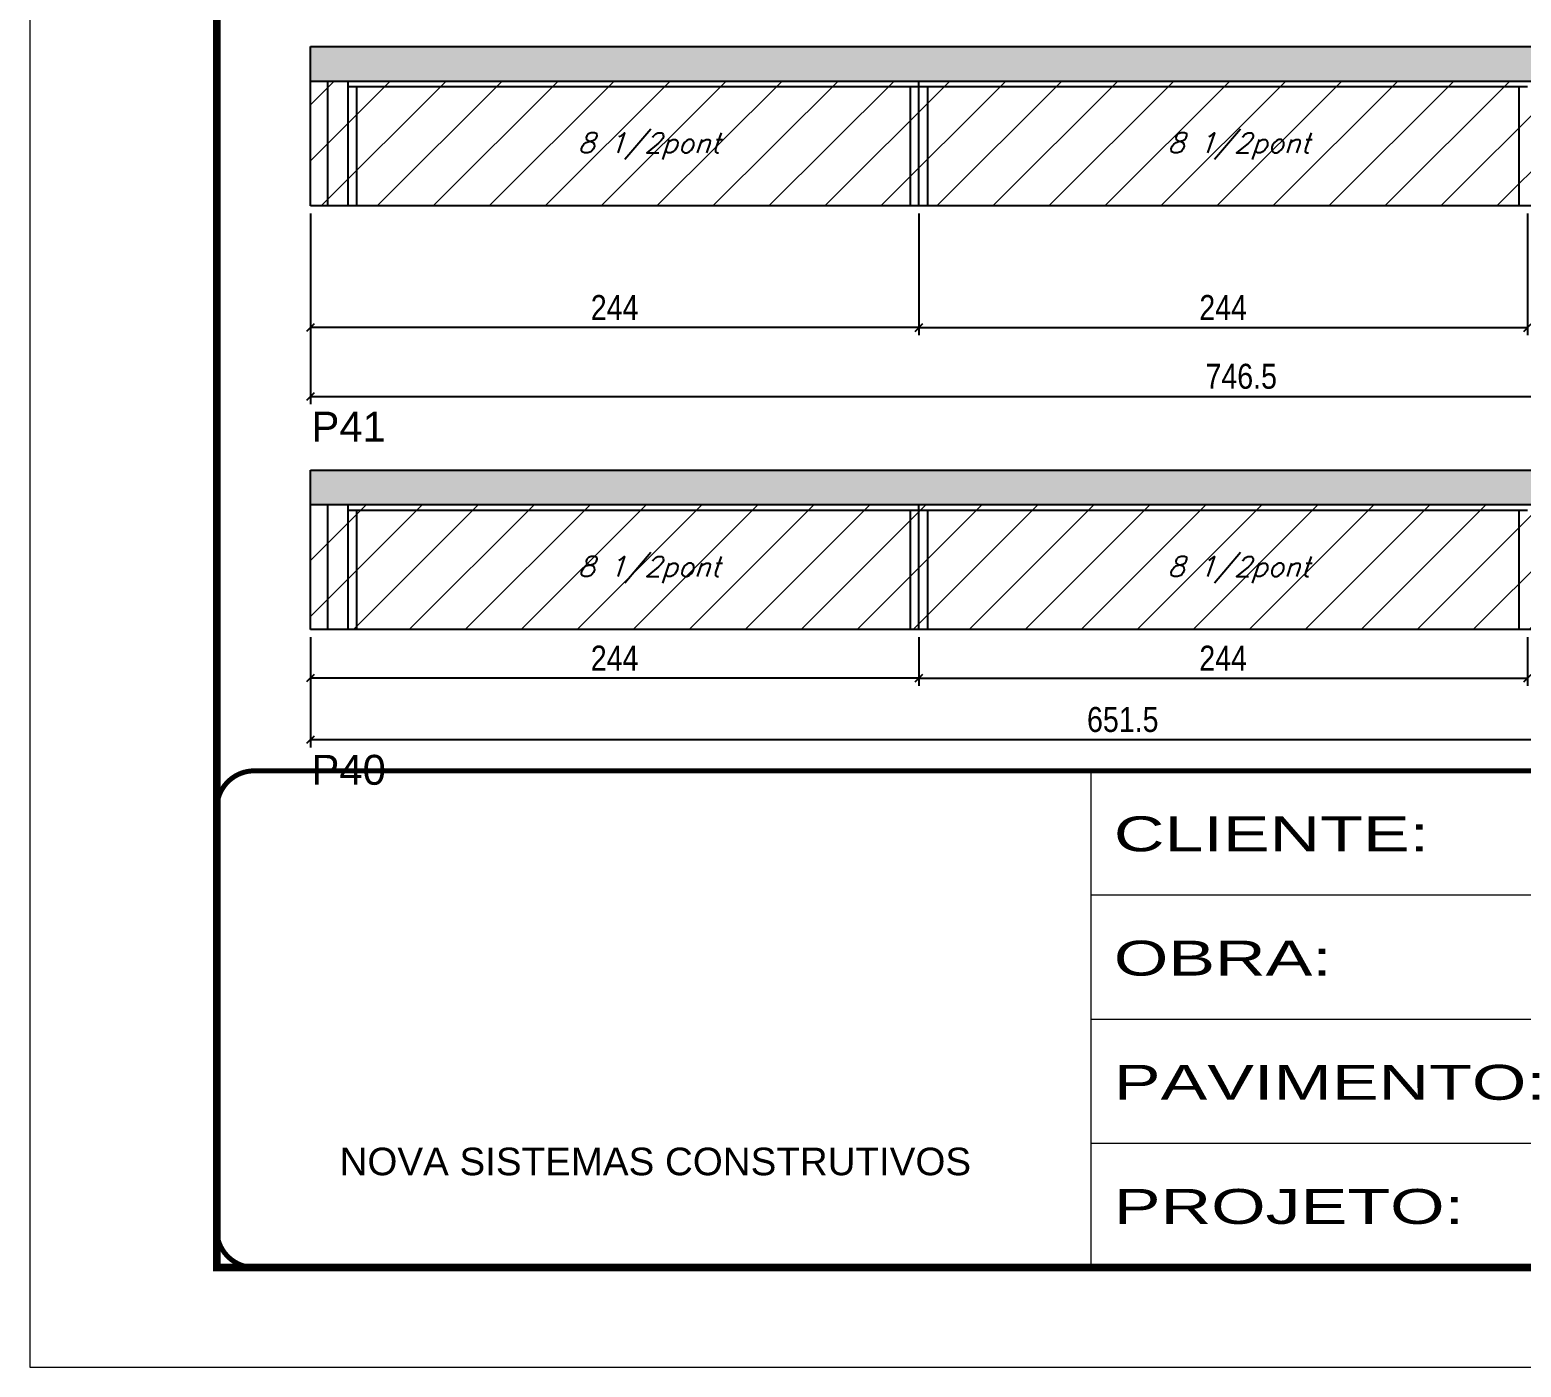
# Model space of a CAD drawing. Extents: x 3309 to 9563, y -2522 to 14608.
# Drawn here: x 4908 to 5506, y 12409 to 12946 of the extents above; entities that cross this region are included whole.
import ezdxf

# ---------------------------------------------------------------- set-up
doc = ezdxf.new("R2010")
doc.units = 0
doc.linetypes.add('CONTINUO', pattern=[0])
doc.linetypes.add('DASHED', pattern=[0.75, 0.5, -0.25])
for name, color, linetype in [('5', 5, 'Continuous'), ('COTA', 241, 'Continuous'), ('Painéis', 200, 'Continuous'), ('SARR_2.2x7', 40, 'Continuous'), ('SARR_3.5x7', 81, 'Continuous'), ('texto', 7, 'Continuous')]:
    doc.layers.add(name, color=color, linetype=linetype)
for name, color, linetype, lineweight in [('Folhas', 255, 'Continuous', 9), ('Hachura', 251, 'Continuous', 9), ('SARRAFO DE PRESSAO', 251, 'DASHED', 9)]:
    doc.layers.add(name, color=color, linetype=linetype, lineweight=lineweight)
doc.styles.add('ARIAL', font='arial.ttf')
doc.styles.add('COTA TECNICA', font='techl___.ttf', dxfattribs={"height": 10})
doc.styles.add('Romans', font='romans.shx')
doc.styles.get("Standard").update_dxf_attribs({"font": 'arial.ttf'})
doc.styles.add('Tecnologia', font='')
doc.styles.get('Tecnologia').set_extended_font_data('Forgotten Futurist')
doc.dimstyles.new('PAINEL', dxfattribs={"dimtxt": 10, "dimasz": 3, "dimexe": 3, "dimexo": 3, "dimgap": 3, "dimtad": 1, "dimdec": 1, "dimzin": 12, "dimdsep": 46, "dimtxsty": 'COTA TECNICA', "dimblk1": 'OBLIQUE', "dimblk2": 'OBLIQUE', "dimsah": 1, "dimcen": 0.9, "dimclrd": 4, "dimclre": 4, "dimclrt": 240, "dimadec": 1, "dimazin": 3, "dimtfac": 1, "dimtdec": 1, "dimtmove": 0, "dimatfit": 3, "dimfxl": 1, "dimtolj": 1, "dimtzin": 12, "dimarcsym": 0})

# ---------------------------------------------------------------- blocks, each defined once
blk = doc.blocks.new('9999999999')
at = {"color": 30, "linetype": 'CONTINUO'}
for p, q in [((98564.56, 34230.21), (98564.56, 34429.45)), ((98564.56, 34379.64), (99583.98, 34379.64)), ((98564.56, 34329.83), (99487.98, 34329.83)), ((98564.56, 34280.02), (99487.98, 34280.02))]:
    blk.add_line(p, q, dxfattribs=at)
at = {"color": 30, "linetype": 'CONTINUO', "const_width": 2}
blk.add_lwpolyline([(99583.98, 34230.21), (99583.98, 34414.45, 0.414214), (99568.98, 34429.45), (98228.98, 34429.45, 0.414214), (98213.98, 34414.45), (98213.98, 34245.21, 0.414214), (98228.98, 34230.21), (99583.98, 34230.21)], format="xyb", dxfattribs=at)
at = {"layer": 'Folhas'}
blk.add_lwpolyline([(98138.98, 34190.21), (99623.98, 34190.21), (99623.98, 35240.21), (98138.98, 35240.21)], close=True, dxfattribs=at)
at = {"layer": 'Folhas', "color": 30, "const_width": 3}
blk.add_lwpolyline([(98213.98, 34230.21), (99583.98, 34230.21), (99583.98, 35200.21), (98213.98, 35200.21)], close=True, dxfattribs=at)
at = {"color": 7, "linetype": 'Continuous', "ltscale": 5, "style": 'ARIAL'}
blk.add_text('NOVA SISTEMAS CONSTRUTIVOS', height=11.0592, dxfattribs=at).set_placement((98263.19, 34267.21))
at = {"layer": 'Folhas', "color": 7, "style": 'Tecnologia', "width": 1.5}
for s, p in [('CLIENTE:', (98573.65, 34397.17)), ('OBRA:', (98573.65, 34347.31)), ('PAVIMENTO:', (98573.65, 34297.5)), ('PROJETO:', (98573.65, 34247.69))]:
    blk.add_text(s, height=14, dxfattribs=at).set_placement(p)
blk = doc.blocks.new('_Oblique')
at = {"color": 0, "linetype": 'ByBlock', "lineweight": -2}
blk.add_line((-0.5, -0.5), (0.5, 0.5), dxfattribs=at)
blk = doc.blocks.new('*D35')
at = {"layer": 'COTA', "color": 4, "linetype": 'ByBlock', "lineweight": -2, "transparency": 16777216}
for p, q in [((5020.36, 12872.14), (5020.36, 12823.33)), ((5264.36, 12872.14), (5264.36, 12823.33)), ((5264.36, 12826.33), (5020.36, 12826.33))]:
    blk.add_line(p, q, dxfattribs=at)
at = {"layer": 'Defpoints', "color": 0, "linetype": 'ByBlock', "transparency": 16777216}
for p in [(5020.36, 12875.14), (5264.36, 12875.14), (5020.36, 12826.33)]:
    blk.add_point(p, dxfattribs=at)
at = {"layer": 'COTA', "color": 4, "linetype": 'ByBlock', "lineweight": -2, "transparency": 16777216, "xscale": 3, "yscale": 3, "zscale": 3, "rotation": 180}
blk.add_blockref('_Oblique', (5020.36, 12826.33), dxfattribs=at)
at = {"layer": 'COTA', "color": 4, "linetype": 'ByBlock', "lineweight": -2, "transparency": 16777216, "xscale": 3, "yscale": 3, "zscale": 3}
blk.add_blockref('_Oblique', (5264.36, 12826.33), dxfattribs=at)
at = {"layer": 'COTA', "color": 240, "linetype": 'ByBlock', "transparency": 16777216, "insert": (5142.36, 12834.41), "char_height": 10, "attachment_point": 5, "style": 'COTA TECNICA'}
blk.add_mtext('\\A1;244', dxfattribs=at)
blk = doc.blocks.new('*D37')
at = {"layer": 'COTA', "color": 4, "linetype": 'ByBlock', "lineweight": -2, "transparency": 16777216}
for p, q in [((5020.36, 12872.14), (5020.36, 12795.63)), ((5766.86, 12872.14), (5766.86, 12795.63)), ((5766.86, 12798.63), (5020.36, 12798.63))]:
    blk.add_line(p, q, dxfattribs=at)
at = {"layer": 'Defpoints', "color": 0, "linetype": 'ByBlock', "transparency": 16777216}
for p in [(5020.36, 12875.14), (5766.86, 12875.14), (5020.36, 12798.63)]:
    blk.add_point(p, dxfattribs=at)
at = {"layer": 'COTA', "color": 4, "linetype": 'ByBlock', "lineweight": -2, "transparency": 16777216, "xscale": 3, "yscale": 3, "zscale": 3, "rotation": 180}
blk.add_blockref('_Oblique', (5020.36, 12798.63), dxfattribs=at)
at = {"layer": 'COTA', "color": 4, "linetype": 'ByBlock', "lineweight": -2, "transparency": 16777216, "xscale": 3, "yscale": 3, "zscale": 3}
blk.add_blockref('_Oblique', (5766.86, 12798.63), dxfattribs=at)
at = {"layer": 'COTA', "color": 240, "linetype": 'ByBlock', "transparency": 16777216, "insert": (5393.61, 12806.74), "char_height": 10, "attachment_point": 5, "style": 'COTA TECNICA'}
blk.add_mtext('\\A1;746.5', dxfattribs=at)
blk = doc.blocks.new('*D36')
at = {"layer": 'COTA', "color": 4, "lineweight": -2, "transparency": 16777216}
for p, q in [((5264.36, 12872.14), (5264.36, 12823.33)), ((5508.36, 12872.14), (5508.36, 12823.33)), ((5264.36, 12826.33), (5508.36, 12826.33))]:
    blk.add_line(p, q, dxfattribs=at)
at = {"layer": 'Defpoints', "color": 0, "transparency": 16777216}
for p in [(5264.36, 12875.14, 0), (5508.36, 12875.14, 0), (5508.36, 12826.33)]:
    blk.add_point(p, dxfattribs=at)
at = {"layer": 'COTA', "color": 4, "lineweight": -2, "transparency": 16777216, "xscale": 3, "yscale": 3, "zscale": 3, "rotation": 180}
blk.add_blockref('_Oblique', (5264.36, 12826.33), dxfattribs=at)
at = {"layer": 'COTA', "color": 4, "lineweight": -2, "transparency": 16777216, "xscale": 3, "yscale": 3, "zscale": 3}
blk.add_blockref('_Oblique', (5508.36, 12826.33), dxfattribs=at)
at = {"layer": 'COTA', "color": 240, "transparency": 16777216, "insert": (5386.36, 12834.41), "char_height": 10, "attachment_point": 5, "style": 'COTA TECNICA'}
blk.add_mtext('\\A1;244', dxfattribs=at)
blk = doc.blocks.new('*D41')
at = {"layer": 'COTA', "color": 4, "linetype": 'ByBlock', "lineweight": -2, "transparency": 16777216}
for p, q in [((5020.36, 12702.2), (5020.36, 12682.68)), ((5264.36, 12702.2), (5264.36, 12682.68)), ((5264.36, 12685.68), (5020.36, 12685.68))]:
    blk.add_line(p, q, dxfattribs=at)
at = {"layer": 'Defpoints', "color": 0, "linetype": 'ByBlock', "transparency": 16777216}
for p in [(5020.36, 12705.2), (5264.36, 12705.2), (5020.36, 12685.68)]:
    blk.add_point(p, dxfattribs=at)
at = {"layer": 'COTA', "color": 4, "linetype": 'ByBlock', "lineweight": -2, "transparency": 16777216, "xscale": 3, "yscale": 3, "zscale": 3, "rotation": 180}
blk.add_blockref('_Oblique', (5020.36, 12685.68), dxfattribs=at)
at = {"layer": 'COTA', "color": 4, "linetype": 'ByBlock', "lineweight": -2, "transparency": 16777216, "xscale": 3, "yscale": 3, "zscale": 3}
blk.add_blockref('_Oblique', (5264.36, 12685.68), dxfattribs=at)
at = {"layer": 'COTA', "color": 240, "linetype": 'ByBlock', "transparency": 16777216, "insert": (5142.36, 12693.75), "char_height": 10, "attachment_point": 5, "style": 'COTA TECNICA'}
blk.add_mtext('\\A1;244', dxfattribs=at)
blk = doc.blocks.new('*D44')
at = {"layer": 'COTA', "color": 4, "linetype": 'ByBlock', "lineweight": -2, "transparency": 16777216}
for p, q in [((5020.36, 12702.2), (5020.36, 12657.95)), ((5671.86, 12702.2), (5671.86, 12657.95)), ((5671.86, 12660.95), (5020.36, 12660.95))]:
    blk.add_line(p, q, dxfattribs=at)
at = {"layer": 'Defpoints', "color": 0, "linetype": 'ByBlock', "transparency": 16777216}
for p in [(5020.36, 12705.2), (5671.86, 12705.2), (5020.36, 12660.95)]:
    blk.add_point(p, dxfattribs=at)
at = {"layer": 'COTA', "color": 4, "linetype": 'ByBlock', "lineweight": -2, "transparency": 16777216, "xscale": 3, "yscale": 3, "zscale": 3, "rotation": 180}
blk.add_blockref('_Oblique', (5020.36, 12660.95), dxfattribs=at)
at = {"layer": 'COTA', "color": 4, "linetype": 'ByBlock', "lineweight": -2, "transparency": 16777216, "xscale": 3, "yscale": 3, "zscale": 3}
blk.add_blockref('_Oblique', (5671.86, 12660.95), dxfattribs=at)
at = {"layer": 'COTA', "color": 240, "linetype": 'ByBlock', "transparency": 16777216, "insert": (5346.11, 12669.06), "char_height": 10, "attachment_point": 5, "style": 'COTA TECNICA'}
blk.add_mtext('\\A1;651.5', dxfattribs=at)
blk = doc.blocks.new('*D42')
at = {"layer": 'COTA', "color": 4, "lineweight": -2, "transparency": 16777216}
for p, q in [((5264.36, 12702.2), (5264.36, 12682.68)), ((5508.36, 12702.2), (5508.36, 12682.68)), ((5264.36, 12685.68), (5508.36, 12685.68))]:
    blk.add_line(p, q, dxfattribs=at)
at = {"layer": 'Defpoints', "color": 0, "transparency": 16777216}
for p in [(5264.36, 12705.2, 0), (5508.36, 12705.2, 0), (5508.36, 12685.68)]:
    blk.add_point(p, dxfattribs=at)
at = {"layer": 'COTA', "color": 4, "lineweight": -2, "transparency": 16777216, "xscale": 3, "yscale": 3, "zscale": 3, "rotation": 180}
blk.add_blockref('_Oblique', (5264.36, 12685.68), dxfattribs=at)
at = {"layer": 'COTA', "color": 4, "lineweight": -2, "transparency": 16777216, "xscale": 3, "yscale": 3, "zscale": 3}
blk.add_blockref('_Oblique', (5508.36, 12685.68), dxfattribs=at)
at = {"layer": 'COTA', "color": 240, "transparency": 16777216, "insert": (5386.36, 12693.75), "char_height": 10, "attachment_point": 5, "style": 'COTA TECNICA'}
blk.add_mtext('\\A1;244', dxfattribs=at)

msp = doc.modelspace()

# ---------------------------------------------------------------- hatches: boundary and pattern name
at = {"layer": 'COTA'}
h = msp.add_hatch(dxfattribs=at)
h.set_pattern_fill('AR-CONC', color=256, scale=0.03)
h.set_pattern_definition([(50, (0, 25.06), (5.46554, -0.4781726), [0.5715, -6.2865]), (355, (0, 25.06), (-1.0573026, 5.7317054), [0.4572, -5.0292175]), (100.451445, (0.4555, 25.02), (4.4082374, 5.2535326), [0.4857003, -5.3427073]), (46.1842, (0, 26.584), (8.1323712, -1.2612698), [0.85725, -9.42975]), (96.63556, (0.678, 26.479), (7.122124, 7.4227837), [0.7285507, -8.014068]), (351.18415, (0, 26.584), (7.122124, 7.4227837), [0.685799, -7.543792]), (21, (0.762, 26.203), (4.5484317, -3.067956), [0.5715, -6.2865]), (326, (0.762, 26.203), (1.8540609, 5.525639), [0.4572, -5.0292]), (71.451445, (1.141, 25.9473), (6.4024926, 2.457683), [0.4857003, -5.3426981]), (37.5, (0, 25.06), (0.0926581, 2.53665117), [0, -4.96824, 0, -5.1054, 0, -5.04825]), (7.5, (0, 25.06), (2.0045899, 3.00541724), [0, -2.91084, 0, -4.85394, 0, -1.92405]), (327.5, (-1.6993, 25.06), (4.06771786, -0.17186232), [0, -1.905, 0, -5.9436, 0, -7.8867]), (317.5, (-2.4613, 25.06), (4.4438754, 0.7627947), [0, -2.4765, 0, -3.94716, 0, -5.6007])])
h.paths.add_polyline_path([(5766.86, 12875.14), (5796.86, 12875.14), (5796.86, 12939.14), (5020.36, 12939.14), (5020.36, 12925.14), (5766.86, 12925.14)])
h = msp.add_hatch(dxfattribs=at)
h.set_pattern_fill('AR-CONC', color=256, scale=0.03)
h.set_pattern_definition([(50, (-1906.382, -506.8033), (5.4655401, -0.4781726), [0.5715, -6.2865]), (355, (-1906.382, -506.8033), (-1.0573026, 5.7317054), [0.4572, -5.0292175]), (100.451445, (-1905.9267, -506.843), (4.4082374, 5.2535326), [0.4857003, -5.3427073]), (46.1842, (-1906.382, -505.279), (8.1323712, -1.2612698), [0.85725, -9.42975]), (96.63556, (-1905.7045, -505.384), (7.122124, 7.4227837), [0.7285507, -8.0140682]), (351.18415, (-1906.382, -505.279), (7.122124, 7.4227837), [0.685799, -7.543792]), (21, (-1905.62, -505.6603), (4.5484317, -3.067956), [0.5715, -6.2865]), (326, (-1905.62, -505.6603), (1.8540609, 5.525639), [0.4572, -5.0292]), (71.451445, (-1905.241, -505.916), (6.4024926, 2.457683), [0.4857003, -5.3426981]), (37.5, (-1906.3822, -506.8033), (0.0926581, 2.53665117), [0, -4.96824, 0, -5.1054, 0, -5.04825]), (7.5, (-1906.3822, -506.8033), (2.00458988, 3.00541724), [0, -2.91084, 0, -4.85394, 0, -1.92405]), (327.5, (-1908.0815, -506.8033), (4.06771786, -0.17186232), [0, -1.905, 0, -5.9436, 0, -7.8867]), (317.5, (-1908.8435, -506.8033), (4.44387544, 0.7627947), [0, -2.4765, 0, -3.94716, 0, -5.6007])])
h.paths.add_polyline_path([(5671.86, 12755.2), (5671.86, 12769.2), (5020.36, 12769.2), (5020.36, 12755.2)])
at = {"layer": 'Hachura'}
h = msp.add_hatch(dxfattribs=at)
h.set_pattern_fill('ANSI31', color=256, scale=5)
h.set_pattern_definition([(45, (-2084.876, -430.757), (-11.22532, 11.22532), [])])
h.paths.add_polyline_path([(5264.36, 12925.14), (5020.36, 12925.14), (5020.36, 12875.14), (5264.36, 12875.14)])
h.paths.add_polyline_path([(5508.36, 12925.14), (5264.36, 12925.14), (5264.36, 12875.14), (5508.36, 12875.14)])
h.paths.add_polyline_path([(5642.86, 12925.14), (5508.36, 12925.14), (5508.36, 12875.14), (5642.86, 12875.14)])
h.paths.add_polyline_path([(5764.86, 12925.14), (5642.86, 12925.14), (5642.86, 12875.14), (5764.86, 12875.14)])
h = msp.add_hatch(dxfattribs=at)
h.set_pattern_fill('ANSI31', color=256, scale=5)
h.set_pattern_definition([(45, (-2084.876, -231.981), (-11.22532, 11.22532), [])])
h.paths.add_polyline_path([(5264.36, 12755.2), (5020.36, 12755.2), (5020.36, 12705.2), (5264.36, 12705.2)])
h.paths.add_polyline_path([(5508.36, 12755.2), (5264.36, 12755.2), (5264.36, 12705.2), (5508.36, 12705.2)])
h.paths.add_polyline_path([(5671.86, 12755.2), (5508.36, 12755.2), (5508.36, 12705.2), (5671.86, 12705.2)])

# ---------------------------------------------------------------- linework, layer by layer
at = {"layer": 'COTA'}
for p, q in [((5020.36, 12925.14, 0), (5020.36, 12939.14, 0)), ((5020.36, 12939.14, 0), (5796.86, 12939.14, 0)), ((5020.36, 12755.2, 0), (5020.36, 12769.2, 0)), ((5020.36, 12769.2, 0), (5671.86, 12769.2, 0))]:
    msp.add_line(p, q, dxfattribs=at)
at = {"layer": 'Painéis', "linetype": 'ByBlock'}
for p, q in [((5766.86, 12925.14, 0), (5020.36, 12925.14, 0)), ((5020.36, 12875.14, 0), (5020.36, 12925.14, 0)), ((5264.36, 12875.14, 0), (5264.36, 12925.14, 0)), ((5766.86, 12875.14, 0), (5020.36, 12875.14, 0)), ((5671.86, 12755.2, 0), (5020.36, 12755.2, 0)), ((5020.36, 12705.2, 0), (5020.36, 12755.2, 0)), ((5264.36, 12705.2, 0), (5264.36, 12755.2, 0)), ((5671.86, 12705.2, 0), (5020.36, 12705.2, 0))]:
    msp.add_line(p, q, dxfattribs=at)
at = {"layer": 'SARR_2.2x7', "linetype": 'Continuous'}
for p, q in [((5027.36, 12875.14, 0), (5027.36, 12925.14, 0)), ((5264.36, 12922.94, 0), (5035.36, 12922.94, 0)), ((5508.36, 12922.94, 0), (5264.36, 12922.94, 0)), ((5027.36, 12705.2, 0), (5027.36, 12755.2, 0)), ((5264.36, 12753, 0), (5035.36, 12753, 0)), ((5508.36, 12753, 0), (5264.36, 12753, 0))]:
    msp.add_line(p, q, dxfattribs=at)
at = {"layer": 'SARR_3.5x7'}
for p, q in [((5035.36, 12925.14, 0), (5035.36, 12875.14, 0)), ((5038.86, 12922.94, 0), (5038.86, 12875.14, 0)), ((5260.86, 12922.94, 0), (5260.86, 12875.14, 0)), ((5267.86, 12922.94, 0), (5267.86, 12875.14, 0)), ((5504.86, 12922.94, 0), (5504.86, 12875.14, 0)), ((5035.36, 12755.2, 0), (5035.36, 12705.2, 0)), ((5038.86, 12753, 0), (5038.86, 12705.2, 0)), ((5260.86, 12753, 0), (5260.86, 12705.2, 0)), ((5267.86, 12753, 0), (5267.86, 12705.2, 0)), ((5504.86, 12753, 0), (5504.86, 12705.2, 0))]:
    msp.add_line(p, q, dxfattribs=at)

# ---------------------------------------------------------------- block references
at = {"layer": 'SARRAFO DE PRESSAO', "color": 6, "linetype": 'ByBlock'}
msp.add_blockref('9999999999', (-93231.11, -21780.92), dxfattribs=at)

# ---------------------------------------------------------------- texts
at = {"layer": '5', "linetype": 'Continuous'}
for s, p in [('P41', (5020.81, 12780.61, 0)), ('P40', (5020.81, 12642.94, 0))]:
    msp.add_text(s, height=12, rotation=0.00004, dxfattribs=at).set_placement(p)
at = {"layer": 'texto', "color": 2, "char_height": 8, "attachment_point": 5, "style": 'Romans'}
for insert in [(5156.11, 12899.14, 0), (5392.61, 12899.14, 0), (5156.11, 12729.2, 0), (5392.61, 12729.2, 0)]:
    msp.add_mtext('{\\Q19;\\C256;8 1/2pont}', dxfattribs=dict(at, insert=insert))

# ---------------------------------------------------------------- dimensions: what is measured, and where the dimension line sits
at = {"layer": 'COTA', "linetype": 'ByBlock'}
for base, p1, p2, picture, middle in [((5020.36, 12826.33, 0), (5264.36, 12875.14, 0), (5020.36, 12875.14, 0), '*D35', (5142.36, 12834.41, 0)), ((5020.36, 12685.68, 0), (5264.36, 12705.2, 0), (5020.36, 12705.2, 0), '*D41', (5142.36, 12693.75, 0))]:
    dim = msp.add_linear_dim(base=base, p1=p1, p2=p2, angle=180, dimstyle='PAINEL', override={"dimtmove": 1}, dxfattribs=at)
    dim.commit()
    dim.dimension.update_dxf_attribs({"geometry": picture, "text_midpoint": middle})
for base, p1, p2, picture, middle in [((5020.36, 12798.63, 0), (5766.86, 12875.14, 0), (5020.36, 12875.14, 0), '*D37', (5393.61, 12806.74, 0)), ((5020.36, 12660.95, 0), (5671.86, 12705.2, 0), (5020.36, 12705.2, 0), '*D44', (5346.11, 12669.06, 0))]:
    dim = msp.add_linear_dim(base=base, p1=p1, p2=p2, angle=180, dimstyle='PAINEL', dxfattribs=at)
    dim.commit()
    dim.dimension.update_dxf_attribs({"geometry": picture, "text_midpoint": middle})
at = {"layer": 'COTA'}
for base, p1, p2, picture, middle in [((5508.36, 12826.33), (5264.36, 12875.14, 0), (5508.36, 12875.14, 0), '*D36', (5386.36, 12834.41)), ((5508.36, 12685.68), (5264.36, 12705.2, 0), (5508.36, 12705.2, 0), '*D42', (5386.36, 12693.75))]:
    dim = msp.add_linear_dim(base=base, p1=p1, p2=p2, dimstyle='PAINEL', dxfattribs=at)
    dim.commit()
    dim.dimension.update_dxf_attribs({"geometry": picture, "text_midpoint": middle})

doc.saveas('drawing.dxf')
